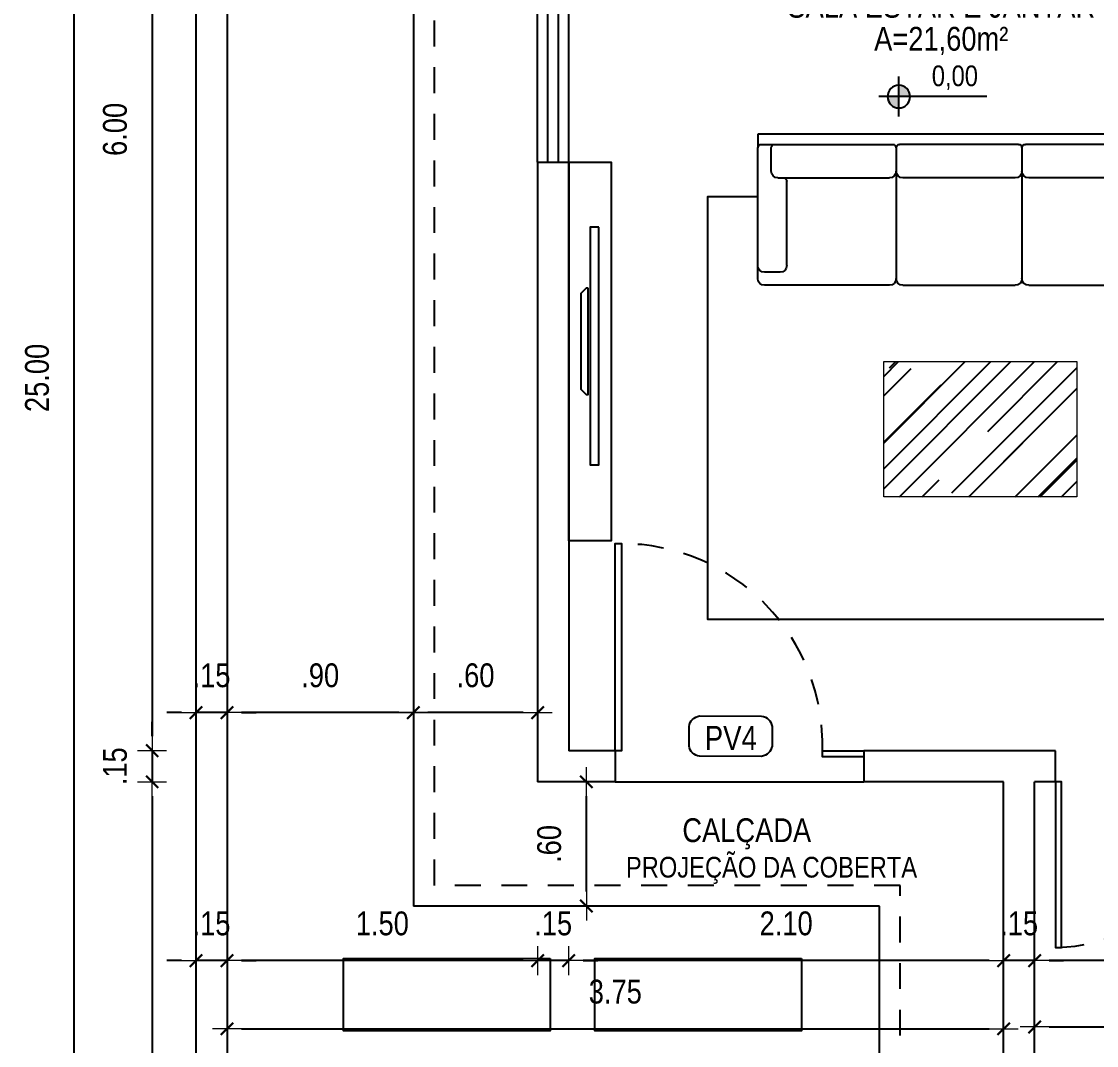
# Model space of a CAD drawing. Extents: x -415 to -176, y -135 to 749.
# Drawn here: x -397.7 to -392.51, y 729.46 to 734.41 of the extents above; entities that cross this region are included whole.
import ezdxf
from ezdxf.enums import TextEntityAlignment as Align

# ---------------------------------------------------------------- set-up
doc = ezdxf.new("R2010")
doc.units = 0
doc.header["$MEASUREMENT"] = 0
doc.header["$PDSIZE"] = -5
doc.linetypes.add('HIDDEN2', pattern=[0.1875, 0.125, -0.0625])
doc.layers.get('0').update_dxf_attribs({"linetype": 'CONTINUOUS'})
doc.layers.get('Defpoints').update_dxf_attribs({"linetype": 'CONTINUOUS'})
for name, color, linetype in [('AME_FRZ', 7, 'CONTINUOUS'), ('AR-ALV', 5, 'CONTINUOUS'), ('AR-MOB', 252, 'CONTINUOUS'), ('COTA', 7, 'CONTINUOUS'), ('COTAS', 7, 'CONTINUOUS'), ('DIVERSOS', 1, 'CONTINUOUS'), ('E-txt-g', 3, 'CONTINUOUS'), ('Layer1', 7, 'CONTINUOUS'), ('LAYER7', 4, 'CONTINUOUS'), ('TEXTO3', 4, 'CONTINUOUS')]:
    doc.layers.add(name, color=color, linetype=linetype)
for name, color, linetype, lineweight in [('E-Lay-9', 9, 'CONTINUOUS', 9), ('E-Pen-C', 4, 'CONTINUOUS', 15), ('E-Pen-G', 3, 'CONTINUOUS', 30), ('E-Txt-W', 7, 'CONTINUOUS', 20)]:
    doc.layers.add(name, color=color, linetype=linetype, lineweight=lineweight)
doc.styles.add('F2', font='swissc.ttf')
doc.styles.add('REG60', font='romans.shx', dxfattribs={"width": 0.8, "height": 0.15})
doc.styles.add('REG80', font='romans.shx', dxfattribs={"width": 0.8, "height": 0.2})
doc.dimstyles.new('DIMENSION-1', dxfattribs={"dimtxt": 0.11, "dimasz": 0.07, "dimexe": 1, "dimexo": 0, "dimgap": 0.12, "dimtad": 1, "dimzin": 7, "dimdsep": 46, "dimtxsty": 'F2', "dimblk1": 'TRACO', "dimblk2": 'TRACO', "dimsah": 1, "dimcen": 1, "dimse1": 1, "dimse2": 1, "dimclrd": 256, "dimclre": 256, "dimclrt": 6, "dimadec": 0, "dimazin": 0, "dimtfac": 1, "dimtix": 1, "dimtmove": 2, "dimatfit": 3, "dimldrblk": 'TRACO', "dimfxl": 1, "dimtolj": 1, "dimtzin": 0, "dimarcsym": 0})

# ---------------------------------------------------------------- blocks, each defined once
blk = doc.blocks.new('TRACO')
at = {"layer": 'E-Pen-C'}
for p, q in [((0, 1), (0, -1)), ((-1, 0), (1, 0))]:
    blk.add_line(p, q, dxfattribs=at)
at = {"layer": 'E-Pen-G'}
blk.add_line((-0.424, -0.424), (0.424, 0.424), dxfattribs=at)
blk = doc.blocks.new('*D322')
at = {"color": 4, "lineweight": -2}
blk.add_line((-397.0727, 736.8171), (-397.0727, 730.9571), dxfattribs=at)
at = {"layer": 'Defpoints', "color": 0, "linetype": 'Continuous'}
for p in [(-392.8112, 736.8871), (-397.0727, 730.8871), (-395.0612, 730.8871)]:
    blk.add_point(p, dxfattribs=at)
at = {"color": 4, "linetype": 'Continuous', "lineweight": -2, "xscale": 0.07, "yscale": 0.07, "zscale": 0.07}
for p, rotation in [((-397.0727, 736.8871), 90), ((-397.0727, 730.8871), 270)]:
    blk.add_blockref('TRACO', p, dxfattribs=dict(at, rotation=rotation))
at = {"color": 4, "linetype": 'Continuous', "insert": (-397.2518, 733.8871), "char_height": 0.115, "attachment_point": 5, "rotation": 90, "style": 'F2'}
blk.add_mtext('\\A1;6.00', dxfattribs=at)
blk = doc.blocks.new('*D323')
at = {"color": 4, "lineweight": -2}
for p, q in [((-397.0727, 730.9571), (-397.0727, 731.0271)), ((-397.0727, 730.8871), (-397.0727, 730.7371)), ((-397.0727, 730.6671), (-397.0727, 730.5971))]:
    blk.add_line(p, q, dxfattribs=at)
at = {"layer": 'Defpoints', "color": 0, "linetype": 'Continuous'}
for p in [(-395.0612, 730.8871), (-397.0727, 730.7371), (-395.0612, 730.7371)]:
    blk.add_point(p, dxfattribs=at)
at = {"color": 4, "linetype": 'Continuous', "lineweight": -2, "xscale": 0.07, "yscale": 0.07, "zscale": 0.07}
for p, rotation in [((-397.0727, 730.8871), 270), ((-397.0727, 730.7371), 90)]:
    blk.add_blockref('TRACO', p, dxfattribs=dict(at, rotation=rotation))
at = {"color": 4, "linetype": 'Continuous', "insert": (-397.2518, 730.8121), "char_height": 0.115, "attachment_point": 5, "rotation": 90, "style": 'F2'}
blk.add_mtext('\\A1;.15', dxfattribs=at)
blk = doc.blocks.new('*D324')
at = {"color": 4, "lineweight": -2}
blk.add_line((-397.0727, 730.6671), (-397.0727, 720.4071), dxfattribs=at)
at = {"layer": 'Defpoints', "color": 0, "linetype": 'Continuous'}
for p in [(-395.0612, 730.7371), (-397.0727, 720.3371), (-396.7112, 720.3371)]:
    blk.add_point(p, dxfattribs=at)
at = {"color": 4, "linetype": 'Continuous', "lineweight": -2, "xscale": 0.07, "yscale": 0.07, "zscale": 0.07}
for p, rotation in [((-397.0727, 730.7371), 90), ((-397.0727, 720.3371), 270)]:
    blk.add_blockref('TRACO', p, dxfattribs=dict(at, rotation=rotation))
at = {"color": 4, "linetype": 'Continuous', "insert": (-397.2518, 725.5371), "char_height": 0.115, "attachment_point": 5, "rotation": 90, "style": 'F2'}
blk.add_mtext('\\A1;10.40', dxfattribs=at)
blk = doc.blocks.new('TXT-AMB75')
at = {"layer": 'E-txt-g', "style": 'REG80', "width": 0.8, "flags": 8}
blk.add_attdef('TXT', text='', height=0.2, dxfattribs=at).set_placement((0.0055, 0.2964), align=Align.CENTER)
at = {"layer": 'E-Txt-W', "style": 'REG60', "width": 0.8, "flags": 8}
blk.add_attdef('TXT', text='', height=0.15, dxfattribs=at).set_placement((0.0055, 0.0271), align=Align.CENTER)
blk = doc.blocks.new('NIVEL')
at = {"layer": 'DIVERSOS'}
h = blk.add_hatch(color=7, dxfattribs=at)
h.paths.add_polyline_path([(0, 0.137, 0.414214), (-0.137, 0), (0, 0)])
h.paths.add_polyline_path([(0, 0), (0, -0.137, 0.414214), (0.137, 0)])
at = {"layer": 'DIVERSOS', "color": 7}
for p, q in [((0, 0.242), (0, -0.242)), ((1.067, 0), (-0.242, 0))]:
    blk.add_line(p, q, dxfattribs=at)
blk.add_circle((0, 0), 0.137, dxfattribs=at)
blk = doc.blocks.new('A$C7AFB675E')
at = {"color": 8}
for p, q in [((3.5035, 3.7432), (3.5035, 3.6832)), ((3.5035, 3.7432), (5.1585, 3.7432)), ((5.1585, 3.7432), (5.1585, 3.6632)), ((3.5035, 3.6832), (3.5635, 3.6832)), ((3.5035, 2.9606), (3.5035, 3.6632)), ((3.5235, 3.6832), (3.6035, 3.6832)), ((3.5835, 3.5232), (3.5835, 3.6632)), ((3.5835, 3.6632), (3.5835, 3.5232)), ((3.6035, 3.6832), (4.3135, 3.6832)), ((4.3335, 3.6632), (4.3335, 3.5232)), ((4.3335, 3.6632), (4.3335, 3.5232)), ((5.0585, 3.6832), (4.3535, 3.6832)), ((5.1385, 3.6832), (5.0585, 3.6832)), ((5.0785, 3.5232), (5.0785, 3.6632)), ((5.1585, 2.8832), (5.1585, 3.6632)), ((3.6235, 3.4832), (4.2935, 3.4832)), ((3.6765, 2.9606), (3.6765, 3.4632)), ((4.3335, 3.5232), (4.3335, 2.8832)), ((4.3335, 3.5232), (4.3335, 2.8832)), ((5.0385, 3.4832), (4.3735, 3.4832)), ((4.9855, 2.9606), (4.9855, 3.4632)), ((3.6365, 2.9206), (3.5435, 2.9206)), ((3.5835, 2.9206), (3.5835, 2.8832)), ((3.5835, 2.9206), (3.5835, 2.8832)), ((5.0255, 2.9206), (5.1185, 2.9206)), ((4.2935, 2.8432), (3.6235, 2.8432)), ((4.3735, 2.8432), (4.9185, 2.8432)), ((4.9185, 2.8432), (5.1185, 2.8432)), ((5.2102, 2.8261), (5.9902, 2.8261)), ((6.0702, 2.8261), (5.9902, 2.8261)), ((6.0702, 2.8261), (6.0702, 0.4261)), ((5.1702, 2.0411), (5.1702, 2.7861)), ((5.2477, 2.6931), (5.2477, 2.7861)), ((6.0102, 2.8061), (6.0102, 2.7261)), ((5.8102, 2.7061), (5.8102, 2.0411)), ((5.8502, 2.7461), (5.9902, 2.7461)), ((6.0102, 2.7261), (6.0102, 2.0211)), ((5.2877, 2.6531), (5.7902, 2.6531)), ((5.8502, 2.0011), (5.2102, 2.0011)), ((5.8502, 2.0011), (5.2102, 2.0011)), ((5.9902, 2.0011), (5.8502, 2.0011)), ((5.1702, 1.2911), (5.1702, 1.9611)), ((5.8102, 1.9611), (5.8102, 1.2911)), ((6.0102, 1.9811), (6.0102, 1.2711)), ((5.8502, 1.2511), (5.2102, 1.2511)), ((5.8502, 1.2511), (5.2102, 1.2511)), ((5.9902, 1.2511), (5.8502, 1.2511)), ((5.9902, 1.2511), (5.8502, 1.2511)), ((6.0102, 0.5261), (6.0102, 1.2311)), ((5.1702, 1.2111), (5.1702, 0.6661)), ((5.8102, 0.5461), (5.8102, 1.2111)), ((5.1702, 0.6661), (5.1702, 0.4661)), ((5.2877, 0.5991), (5.7902, 0.5991)), ((5.2477, 0.5591), (5.2477, 0.4661)), ((6.0102, 0.4461), (6.0102, 0.5261)), ((5.8502, 0.5061), (5.9902, 0.5061)), ((5.2102, 0.4261), (5.9902, 0.4261)), ((6.0702, 0.4261), (5.9902, 0.4261))]:
    blk.add_line(p, q, dxfattribs=at)
at = {"color": 8, "linetype": 'Continuous'}
for points in [[(5.6966, 0.4261), (5.6966, 0.1264), (3.1799, 0.1264), (3.1799, 3.3493), (3.5035, 3.3493)], [(5.1585, 3.3493), (5.6966, 3.3493), (5.6966, 2.8261)]]:
    blk.add_lwpolyline(points, dxfattribs=at)
at = {"color": 8}
for centre, radius, start, end in [((3.5235, 3.6632), 0.02, 90, 180), ((3.6035, 3.6632), 0.02, 90, 180), ((3.6035, 3.6632), 0.02, 90, 180), ((4.3135, 3.6632), 0.02, 0, 90), ((4.3535, 3.6632), 0.02, 90, 180), ((5.0585, 3.6632), 0.02, 0, 90), ((5.1385, 3.6632), 0.02, 0, 90), ((3.6235, 3.5232), 0.04, 180, 270), ((3.6235, 3.5232), 0.04, 180, 270), ((3.6565, 3.4632), 0.02, 0, 90), ((4.2935, 3.5232), 0.04, 270, 0), ((4.3735, 3.5232), 0.04, 180, 270), ((5.0055, 3.4632), 0.02, 90, 180), ((5.0385, 3.5232), 0.04, 270, 0), ((3.5435, 2.9606), 0.04, 180, 270), ((3.6365, 2.9606), 0.04, 270, 0), ((5.0255, 2.9606), 0.04, 180, 270), ((5.1185, 2.9606), 0.04, 270, 0), ((3.6235, 2.8832), 0.04, 180, 270), ((4.2935, 2.8832), 0.04, 270, 0), ((4.3735, 2.8832), 0.04, 180, 270), ((5.1185, 2.8832), 0.04, 270, 0), ((5.2102, 2.7861), 0.04, 90, 180), ((5.2877, 2.7861), 0.04, 90, 180), ((5.9902, 2.8061), 0.02, 0, 90), ((5.2877, 2.6931), 0.04, 180, 270), ((5.8502, 2.7061), 0.04, 90, 180), ((5.9902, 2.7261), 0.02, 0, 90), ((5.7902, 2.6731), 0.02, 270, 0), ((5.2102, 2.0411), 0.04, 180, 270), ((5.2102, 1.9611), 0.04, 90, 180), ((5.8502, 2.0411), 0.04, 180, 270), ((5.8502, 1.9611), 0.04, 90, 180), ((5.9902, 2.0211), 0.02, 270, 0), ((5.9902, 1.9811), 0.02, 0, 90), ((5.2102, 1.2911), 0.04, 180, 270), ((5.8502, 1.2911), 0.04, 180, 270), ((5.2102, 1.2111), 0.04, 90, 180), ((5.8502, 1.2111), 0.04, 90, 180), ((5.9902, 1.2711), 0.02, 270, 0), ((5.9902, 1.2311), 0.02, 0, 90), ((5.2877, 0.5591), 0.04, 90, 180), ((5.7902, 0.5791), 0.02, 0, 90), ((5.8502, 0.5461), 0.04, 180, 270), ((5.9902, 0.5261), 0.02, 270, 0), ((5.2102, 0.4661), 0.04, 180, 270), ((5.2877, 0.4661), 0.04, 180, 270), ((5.9902, 0.4461), 0.02, 270, 0)]:
    blk.add_arc(centre, radius, start, end, dxfattribs=at)
at = {"layer": 'COTA', "color": 8, "linetype": 'Continuous'}
for p, q in [((3.9095, 2.0967), (4.1409, 2.328)), ((3.9095, 1.6833), (4.5543, 2.328)), ((3.9095, 2.1091), (4.1285, 2.328)), ((3.9095, 2.2372), (4.0004, 2.328)), ((3.9095, 1.9603), (4.2773, 2.328)), ((3.9339, 1.5836), (4.6783, 2.328)), ((4.1199, 1.8936), (4.5543, 2.328)), ((4.2997, 1.7965), (4.7151, 2.2119)), ((3.9095, 1.27), (4.7151, 2.0755)), ((3.9574, 1.1773), (4.7151, 1.9349)), ((4.0773, 1.1773), (4.7151, 1.8151)), ((3.9095, 1.6833), (3.9132, 1.687)), ((4.2303, 1.1773), (4.7151, 1.6621)), ((3.9095, 1.4064), (4.0103, 1.5071)), ((4.2344, 1.1773), (4.5766, 1.5195)), ((4.5113, 1.1773), (4.6738, 1.3397)), ((4.6271, 1.1773), (4.7151, 1.2653)), ((4.6779, 1.2116), (4.7151, 1.2488))]:
    blk.add_line(p, q, dxfattribs=at)
at = {"layer": 'E-Lay-9', "color": 8}
for p, q in [((4.7151, 2.328), (3.9095, 2.328)), ((3.9095, 2.328), (3.9095, 1.1773)), ((4.7151, 1.1773), (4.7151, 2.328)), ((3.9095, 1.1773), (4.7151, 1.1773))]:
    blk.add_line(p, q, dxfattribs=at)
blk = doc.blocks.new('*D343')
at = {"color": 4, "lineweight": -2}
blk.add_line((-391.5312, 729.8738), (-392.7412, 729.8738), dxfattribs=at)
at = {"layer": 'Defpoints', "color": 0, "linetype": 'Continuous'}
for p in [(-391.4612, 730.5775), (-392.8112, 730.4275), (-392.8112, 729.8738)]:
    blk.add_point(p, dxfattribs=at)
at = {"color": 4, "linetype": 'Continuous', "lineweight": -2, "xscale": 0.07, "yscale": 0.07, "zscale": 0.07, "rotation": 180}
blk.add_blockref('TRACO', (-392.8112, 729.8738), dxfattribs=at)
at = {"color": 4, "linetype": 'Continuous', "lineweight": -2, "xscale": 0.07, "yscale": 0.07, "zscale": 0.07}
blk.add_blockref('TRACO', (-391.4612, 729.8738), dxfattribs=at)
at = {"color": 4, "linetype": 'Continuous', "insert": (-392.1362, 730.0528), "char_height": 0.115, "attachment_point": 5, "style": 'F2'}
blk.add_mtext('\\A1;1.35', dxfattribs=at)
blk = doc.blocks.new('*D344')
at = {"color": 4, "lineweight": -2}
for p, q in [((-393.0312, 729.8738), (-393.1012, 729.8738)), ((-392.8112, 729.8738), (-392.9612, 729.8738)), ((-392.7412, 729.8738), (-392.6712, 729.8738))]:
    blk.add_line(p, q, dxfattribs=at)
at = {"layer": 'Defpoints', "color": 0, "linetype": 'Continuous'}
for p in [(-392.9612, 730.4275), (-392.8112, 730.4275), (-392.9612, 729.8738)]:
    blk.add_point(p, dxfattribs=at)
at = {"color": 4, "linetype": 'Continuous', "lineweight": -2, "xscale": 0.07, "yscale": 0.07, "zscale": 0.07}
blk.add_blockref('TRACO', (-392.9612, 729.8738), dxfattribs=at)
at = {"color": 4, "linetype": 'Continuous', "lineweight": -2, "xscale": 0.07, "yscale": 0.07, "zscale": 0.07, "rotation": 180}
blk.add_blockref('TRACO', (-392.8112, 729.8738), dxfattribs=at)
at = {"color": 4, "linetype": 'Continuous', "insert": (-392.8862, 730.0528), "char_height": 0.115, "attachment_point": 5, "style": 'F2'}
blk.add_mtext('\\A1;.15', dxfattribs=at)
blk = doc.blocks.new('*D345')
at = {"color": 4, "lineweight": -2}
blk.add_line((-393.0312, 729.8738), (-394.9912, 729.8738), dxfattribs=at)
at = {"layer": 'Defpoints', "color": 0, "linetype": 'Continuous'}
for p in [(-395.0612, 730.4275), (-392.9612, 730.4275), (-395.0612, 729.8738)]:
    blk.add_point(p, dxfattribs=at)
at = {"color": 4, "linetype": 'Continuous', "lineweight": -2, "xscale": 0.07, "yscale": 0.07, "zscale": 0.07, "rotation": 180}
blk.add_blockref('TRACO', (-395.0612, 729.8738), dxfattribs=at)
at = {"color": 4, "linetype": 'Continuous', "lineweight": -2, "xscale": 0.07, "yscale": 0.07, "zscale": 0.07}
blk.add_blockref('TRACO', (-392.9612, 729.8738), dxfattribs=at)
at = {"color": 4, "linetype": 'Continuous', "insert": (-394.0112, 730.0529), "char_height": 0.115, "attachment_point": 5, "style": 'F2'}
blk.add_mtext('\\A1;2.10', dxfattribs=at)
blk = doc.blocks.new('*D346')
at = {"color": 4, "lineweight": -2}
for p, q in [((-395.2812, 729.8738), (-395.3512, 729.8738)), ((-395.0612, 729.8738), (-395.2112, 729.8738)), ((-394.9912, 729.8738), (-394.9212, 729.8738))]:
    blk.add_line(p, q, dxfattribs=at)
at = {"layer": 'Defpoints', "color": 0, "linetype": 'Continuous'}
for p in [(-395.2112, 730.4275), (-395.0612, 730.4275), (-395.2112, 729.8738)]:
    blk.add_point(p, dxfattribs=at)
at = {"color": 4, "linetype": 'Continuous', "lineweight": -2, "xscale": 0.07, "yscale": 0.07, "zscale": 0.07}
blk.add_blockref('TRACO', (-395.2112, 729.8738), dxfattribs=at)
at = {"color": 4, "linetype": 'Continuous', "lineweight": -2, "xscale": 0.07, "yscale": 0.07, "zscale": 0.07, "rotation": 180}
blk.add_blockref('TRACO', (-395.0612, 729.8738), dxfattribs=at)
at = {"color": 4, "linetype": 'Continuous', "insert": (-395.1362, 730.0528), "char_height": 0.115, "attachment_point": 5, "style": 'F2'}
blk.add_mtext('\\A1;.15', dxfattribs=at)
blk = doc.blocks.new('*D347')
at = {"color": 4, "lineweight": -2}
blk.add_line((-395.2812, 729.8738), (-396.6412, 729.8738), dxfattribs=at)
at = {"layer": 'Defpoints', "color": 0, "linetype": 'Continuous'}
for p in [(-396.7112, 730.4275), (-395.2112, 730.4275), (-396.7112, 729.8738)]:
    blk.add_point(p, dxfattribs=at)
at = {"color": 4, "linetype": 'Continuous', "lineweight": -2, "xscale": 0.07, "yscale": 0.07, "zscale": 0.07, "rotation": 180}
blk.add_blockref('TRACO', (-396.7112, 729.8738), dxfattribs=at)
at = {"color": 4, "linetype": 'Continuous', "lineweight": -2, "xscale": 0.07, "yscale": 0.07, "zscale": 0.07}
blk.add_blockref('TRACO', (-395.2112, 729.8738), dxfattribs=at)
at = {"color": 4, "linetype": 'Continuous', "insert": (-395.9612, 730.0528), "char_height": 0.115, "attachment_point": 5, "style": 'F2'}
blk.add_mtext('\\A1;1.50', dxfattribs=at)
blk = doc.blocks.new('*D348')
at = {"color": 4, "lineweight": -2}
for p, q in [((-396.9312, 729.8738), (-397.0012, 729.8738)), ((-396.7112, 729.8738), (-396.8612, 729.8738)), ((-396.6412, 729.8738), (-396.5712, 729.8738))]:
    blk.add_line(p, q, dxfattribs=at)
at = {"layer": 'Defpoints', "color": 0, "linetype": 'Continuous'}
for p in [(-396.8612, 730.4275), (-396.7112, 730.4275), (-396.8612, 729.8738)]:
    blk.add_point(p, dxfattribs=at)
at = {"color": 4, "linetype": 'Continuous', "lineweight": -2, "xscale": 0.07, "yscale": 0.07, "zscale": 0.07}
blk.add_blockref('TRACO', (-396.8612, 729.8738), dxfattribs=at)
at = {"color": 4, "linetype": 'Continuous', "lineweight": -2, "xscale": 0.07, "yscale": 0.07, "zscale": 0.07, "rotation": 180}
blk.add_blockref('TRACO', (-396.7112, 729.8738), dxfattribs=at)
at = {"color": 4, "linetype": 'Continuous', "insert": (-396.7862, 730.0528), "char_height": 0.115, "attachment_point": 5, "style": 'F2'}
blk.add_mtext('\\A1;.15', dxfattribs=at)
blk = doc.blocks.new('*D349')
at = {"color": 4, "lineweight": -2}
blk.add_line((-392.7412, 729.5536), (-390.0812, 729.5536), dxfattribs=at)
at = {"layer": 'Defpoints', "color": 0, "linetype": 'Continuous'}
for p in [(-392.8112, 730.7371), (-390.0112, 730.7371), (-390.0112, 729.5536)]:
    blk.add_point(p, dxfattribs=at)
at = {"color": 4, "linetype": 'Continuous', "lineweight": -2, "xscale": 0.07, "yscale": 0.07, "zscale": 0.07, "rotation": 180}
blk.add_blockref('TRACO', (-392.8112, 729.5536), dxfattribs=at)
at = {"color": 4, "linetype": 'Continuous', "lineweight": -2, "xscale": 0.07, "yscale": 0.07, "zscale": 0.07}
blk.add_blockref('TRACO', (-390.0112, 729.5536), dxfattribs=at)
at = {"color": 4, "linetype": 'Continuous', "insert": (-391.4112, 729.7327), "char_height": 0.115, "attachment_point": 5, "style": 'F2'}
blk.add_mtext('\\A1;2.80', dxfattribs=at)
blk = doc.blocks.new('*D350')
at = {"color": 4, "lineweight": -2}
blk.add_line((-396.6412, 729.5445), (-393.0312, 729.5445), dxfattribs=at)
at = {"layer": 'Defpoints', "color": 0, "linetype": 'Continuous'}
for p in [(-396.7112, 729.6703), (-392.9612, 729.6703), (-392.9612, 729.5445)]:
    blk.add_point(p, dxfattribs=at)
at = {"color": 4, "linetype": 'Continuous', "lineweight": -2, "xscale": 0.07, "yscale": 0.07, "zscale": 0.07, "rotation": 180}
blk.add_blockref('TRACO', (-396.7112, 729.5445), dxfattribs=at)
at = {"color": 4, "linetype": 'Continuous', "lineweight": -2, "xscale": 0.07, "yscale": 0.07, "zscale": 0.07}
blk.add_blockref('TRACO', (-392.9612, 729.5445), dxfattribs=at)
at = {"color": 4, "linetype": 'Continuous', "insert": (-394.8362, 729.7235), "char_height": 0.115, "attachment_point": 5, "style": 'F2'}
blk.add_mtext('\\A1;3.75', dxfattribs=at)
blk = doc.blocks.new('*D351')
at = {"color": 4, "lineweight": -2}
blk.add_line((-395.2812, 731.0716), (-395.7412, 731.0716), dxfattribs=at)
at = {"layer": 'Defpoints', "color": 0, "linetype": 'Continuous'}
for p in [(-395.8112, 731.0716), (-395.8112, 730.7371), (-395.2112, 730.7371)]:
    blk.add_point(p, dxfattribs=at)
at = {"color": 4, "linetype": 'Continuous', "lineweight": -2, "xscale": 0.07, "yscale": 0.07, "zscale": 0.07, "rotation": 180}
blk.add_blockref('TRACO', (-395.8112, 731.0716), dxfattribs=at)
at = {"color": 4, "linetype": 'Continuous', "lineweight": -2, "xscale": 0.07, "yscale": 0.07, "zscale": 0.07}
blk.add_blockref('TRACO', (-395.2112, 731.0716), dxfattribs=at)
at = {"color": 4, "linetype": 'Continuous', "insert": (-395.5112, 731.2507), "char_height": 0.115, "attachment_point": 5, "style": 'F2'}
blk.add_mtext('\\A1;.60', dxfattribs=at)
blk = doc.blocks.new('*D352')
at = {"color": 4, "lineweight": -2}
blk.add_line((-395.8812, 731.0716), (-396.6412, 731.0716), dxfattribs=at)
at = {"layer": 'Defpoints', "color": 0, "linetype": 'Continuous'}
for p in [(-396.7112, 731.0716), (-396.7112, 731.0716), (-395.8112, 730.7371)]:
    blk.add_point(p, dxfattribs=at)
at = {"color": 4, "linetype": 'Continuous', "lineweight": -2, "xscale": 0.07, "yscale": 0.07, "zscale": 0.07, "rotation": 180}
blk.add_blockref('TRACO', (-396.7112, 731.0716), dxfattribs=at)
at = {"color": 4, "linetype": 'Continuous', "lineweight": -2, "xscale": 0.07, "yscale": 0.07, "zscale": 0.07}
blk.add_blockref('TRACO', (-395.8112, 731.0716), dxfattribs=at)
at = {"color": 4, "linetype": 'Continuous', "insert": (-396.2612, 731.2507), "char_height": 0.115, "attachment_point": 5, "style": 'F2'}
blk.add_mtext('\\A1;.90', dxfattribs=at)
blk = doc.blocks.new('*D353')
at = {"color": 4, "lineweight": -2}
for p, q in [((-396.9312, 731.0716), (-397.0012, 731.0716)), ((-396.7112, 731.0716), (-396.8612, 731.0716)), ((-396.6412, 731.0716), (-396.5712, 731.0716))]:
    blk.add_line(p, q, dxfattribs=at)
at = {"layer": 'Defpoints', "color": 0, "linetype": 'Continuous'}
for p in [(-396.8612, 731.0716), (-396.8612, 731.0716), (-396.7112, 731.0716)]:
    blk.add_point(p, dxfattribs=at)
at = {"color": 4, "linetype": 'Continuous', "lineweight": -2, "xscale": 0.07, "yscale": 0.07, "zscale": 0.07}
blk.add_blockref('TRACO', (-396.8612, 731.0716), dxfattribs=at)
at = {"color": 4, "linetype": 'Continuous', "lineweight": -2, "xscale": 0.07, "yscale": 0.07, "zscale": 0.07, "rotation": 180}
blk.add_blockref('TRACO', (-396.7112, 731.0716), dxfattribs=at)
at = {"color": 4, "linetype": 'Continuous', "insert": (-396.7862, 731.2507), "char_height": 0.115, "attachment_point": 5, "style": 'F2'}
blk.add_mtext('\\A1;.15', dxfattribs=at)
blk = doc.blocks.new('*D354')
at = {"color": 4, "lineweight": -2}
blk.add_line((-393.4912, 729.0766), (-393.0312, 729.0766), dxfattribs=at)
at = {"layer": 'Defpoints', "color": 0, "linetype": 'Continuous'}
for p in [(-393.5612, 729.5445), (-392.9612, 729.4745), (-392.9612, 729.0766)]:
    blk.add_point(p, dxfattribs=at)
at = {"color": 4, "linetype": 'Continuous', "lineweight": -2, "xscale": 0.07, "yscale": 0.07, "zscale": 0.07, "rotation": 180}
blk.add_blockref('TRACO', (-393.5612, 729.0766), dxfattribs=at)
at = {"color": 4, "linetype": 'Continuous', "lineweight": -2, "xscale": 0.07, "yscale": 0.07, "zscale": 0.07}
blk.add_blockref('TRACO', (-392.9612, 729.0766), dxfattribs=at)
at = {"color": 4, "linetype": 'Continuous', "insert": (-393.2612, 729.2556), "char_height": 0.115, "attachment_point": 5, "style": 'F2'}
blk.add_mtext('\\A1;.60', dxfattribs=at)
blk = doc.blocks.new('*D355')
at = {"color": 4, "lineweight": -2}
blk.add_line((-394.976, 730.2071), (-394.976, 730.6671), dxfattribs=at)
at = {"layer": 'Defpoints', "color": 0, "linetype": 'Continuous'}
for p in [(-394.976, 730.7371), (-393.5612, 730.7371), (-393.5612, 730.1371)]:
    blk.add_point(p, dxfattribs=at)
at = {"color": 4, "linetype": 'Continuous', "lineweight": -2, "xscale": 0.07, "yscale": 0.07, "zscale": 0.07}
for p, rotation in [((-394.976, 730.7371), 90), ((-394.976, 730.1371), 270)]:
    blk.add_blockref('TRACO', p, dxfattribs=dict(at, rotation=rotation))
at = {"color": 4, "linetype": 'Continuous', "insert": (-395.1551, 730.4371), "char_height": 0.115, "attachment_point": 5, "rotation": 90, "style": 'F2'}
blk.add_mtext('\\A1;.60', dxfattribs=at)
blk = doc.blocks.new('*D443')
at = {"color": 4, "lineweight": -2}
blk.add_line((-397.4491, 720.2571), (-397.4491, 745.1171), dxfattribs=at)
at = {"layer": 'Defpoints', "color": 0, "linetype": 'Continuous'}
for p in [(-397.4491, 745.1871), (-396.8612, 745.1871), (-396.8612, 720.1871)]:
    blk.add_point(p, dxfattribs=at)
at = {"color": 4, "linetype": 'Continuous', "lineweight": -2, "xscale": 0.07, "yscale": 0.07, "zscale": 0.07}
for p, rotation in [((-397.4491, 745.1871), 90), ((-397.4491, 720.1871), 270)]:
    blk.add_blockref('TRACO', p, dxfattribs=dict(at, rotation=rotation))
at = {"color": 4, "linetype": 'Continuous', "insert": (-397.6282, 732.6871), "char_height": 0.115, "attachment_point": 5, "rotation": 90, "style": 'F2'}
blk.add_mtext('\\A1;25.00', dxfattribs=at)

msp = doc.modelspace()

# ---------------------------------------------------------------- linework, layer by layer
at = {"color": 8}
msp.add_lwpolyline([(-395.0612, 731.9008), (-395.0612, 733.7292), (-394.8561, 733.7292), (-394.8561, 731.9008)], close=True, dxfattribs=at)
at = {"layer": 'AME_FRZ', "color": 7, "linetype": 'Continuous'}
msp.add_lwpolyline([(-392.7112, 730.7371), (-392.7112, 729.9378), (-392.6812, 729.9378), (-392.6812, 730.7371)], close=True, dxfattribs=at)
at = {"layer": 'AR-ALV', "color": 8, "linetype": 'Continuous'}
for points in [[(-395.1504, 729.8838), (-395.1504, 729.5354), (-396.1494, 729.5354), (-396.1494, 729.8838)], [(-393.9366, 729.8838), (-393.9366, 729.5354), (-394.9356, 729.5354), (-394.9356, 729.8838)]]:
    msp.add_lwpolyline(points, close=True, dxfattribs=at)
at = {"layer": 'AR-MOB'}
for points in [[(-394.9155, 733.415), (-394.9583, 733.415), (-394.9583, 732.2671), (-394.9155, 732.2671)], [(-394.968, 733.1201), (-394.9766, 733.1201), (-395.0022, 733.0945), (-395.0022, 732.6328), (-394.9766, 732.6071), (-394.968, 732.6071)]]:
    msp.add_lwpolyline(points, close=True, dxfattribs=at)
at = {"layer": 'COTA', "color": 4, "linetype": 'Continuous'}
msp.add_lwpolyline([(-394.0795, 730.91, -0.331371), (-394.1295, 730.86), (-394.4297, 730.8603, -0.332506), (-394.4798, 730.91), (-394.4798, 731.0047, -0.330378), (-394.4298, 731.055), (-394.1295, 731.0547, -0.331371), (-394.0795, 731.0047)], format="xyb", close=True, dxfattribs=at)
at = {"layer": 'COTA', "color": 8, "linetype": 'HIDDEN2'}
for centre, radius, start, end in [((-394.8062, 730.9167), 0.9704, 358.2551, 90), ((-392.7236, 730.7492), 0.8125, 271.933, 359.1514)]:
    msp.add_arc(centre, radius, start, end, dxfattribs=at)
at = {"layer": 'TEXTO3', "color": 5}
for p, q in [((-396.8612, 745.1871), (-396.8612, 720.1871)), ((-396.7112, 745.0371), (-396.7112, 720.6371)), ((-395.2112, 733.7292), (-395.2112, 730.7371)), ((-395.2112, 733.7292), (-395.0612, 733.7292)), ((-395.0612, 733.7292), (-395.0612, 730.8871)), ((-394.8362, 730.8871), (-395.0612, 730.8871)), ((-394.8362, 730.8871), (-394.8362, 730.7371)), ((-392.7112, 730.8871), (-393.6362, 730.8871)), ((-393.6362, 730.8871), (-393.6362, 730.7371)), ((-392.7112, 730.7371), (-392.7112, 730.8871)), ((-394.8362, 730.7371), (-395.2112, 730.7371)), ((-392.9612, 730.7371), (-393.6362, 730.7371)), ((-392.9612, 727.0871), (-392.9612, 730.7371)), ((-392.7112, 730.7371), (-392.8112, 730.7371)), ((-392.8112, 727.2371), (-392.8112, 730.7371))]:
    msp.add_line(p, q, dxfattribs=at)
at = {"layer": 'TEXTO3', "color": 8}
for p, q in [((-395.8112, 742.3871), (-395.8112, 730.1371)), ((-395.2112, 733.7292), (-395.2112, 735.5292)), ((-395.0612, 733.7292), (-395.0612, 735.5292)), ((-394.8362, 730.7371), (-393.6362, 730.7371)), ((-393.5612, 730.1371), (-395.8112, 730.1371)), ((-393.5612, 726.4871), (-393.5612, 730.1371))]:
    msp.add_line(p, q, dxfattribs=at)
at = {"layer": 'TEXTO3', "color": 8, "linetype": 'HIDDEN2'}
for p, q in [((-395.7112, 742.2871), (-395.7112, 730.2371)), ((-393.4612, 730.2371), (-395.7112, 730.2371)), ((-393.4612, 726.5871), (-393.4612, 730.2371))]:
    msp.add_line(p, q, dxfattribs=at)
at = {"layer": 'TEXTO3', "color": 7}
for p, q in [((-395.1612, 733.7292), (-395.1612, 735.5292)), ((-395.1112, 733.7292), (-395.1112, 735.5292))]:
    msp.add_line(p, q, dxfattribs=at)
for points in [[(-394.8362, 730.8871), (-394.8362, 731.8871), (-394.8062, 731.8871), (-394.8062, 730.8871)], [(-393.6362, 730.8871), (-393.6362, 730.8571), (-393.8362, 730.8571), (-393.8362, 730.8871)]]:
    msp.add_lwpolyline(points, close=True, dxfattribs=at)

# ---------------------------------------------------------------- block references
ref = msp.add_blockref('TXT-AMB75', (-393.2661, 734.2104), dxfattribs=dict(xscale=0.7290000000000001, yscale=0.7290000000000001, zscale=0.7290000000000001))
ref.add_attrib('TXT', 'SALA ESTAR E JANTAR', dxfattribs={"layer": 'E-txt-g', "color": 2, "height": 0.115, "style": 'F2'}).set_placement((-393.2622, 734.4265), align=Align.CENTER)
ref.add_attrib('TXT', 'A=21,60m²', dxfattribs={"layer": 'E-Txt-W', "height": 0.115, "style": 'F2'}).set_placement((-393.2622, 734.2671), align=Align.CENTER)
ref = msp.add_blockref('TXT-AMB75', (-394.2054, 730.2299), dxfattribs=dict(xscale=0.7290000000000001, yscale=0.7290000000000001, zscale=0.7290000000000001))
ref.add_attrib('TXT', 'CALÇADA', dxfattribs={"layer": 'E-txt-g', "color": 2, "height": 0.115, "style": 'F2'}).set_placement((-394.2014, 730.446), align=Align.CENTER)
at = {"layer": 'COTAS', "ltscale": 0.35, "xscale": -0.81, "yscale": 0.81, "zscale": 0.81, "rotation": 270}
msp.add_blockref('A$C7AFB675E', (-394.4932, 728.9464), dxfattribs=at)
at = {"layer": 'LAYER7', "color": 7, "linetype": 'Continuous', "xscale": -0.3985866620477118, "yscale": 0.3985866620477118, "zscale": 0.3985866620477118, "rotation": 180}
msp.add_blockref('NIVEL', (-393.4674, 734.0452), dxfattribs=at)

# ---------------------------------------------------------------- texts
at = {"color": 7, "linetype": 'Continuous', "style": 'F2'}
for s, p in [('0,00', (-393.3079, 734.1956)), ('PROJEÇÃO DA COBERTA', (-394.785, 730.3749))]:
    msp.add_text(s, height=0.1, dxfattribs=at).set_placement(p, align=Align.TOP_LEFT)
at = {"layer": 'Layer1', "color": 4, "linetype": 'Continuous', "style": 'F2'}
msp.add_text('PV4', height=0.11659, dxfattribs=at).set_placement((-394.4046, 731.007, 1.712), align=Align.TOP_LEFT)

# ---------------------------------------------------------------- dimensions: what is measured, and where the dimension line sits
at = {"color": 8, "linetype": 'Continuous'}
for base, p1, p2, picture, middle in [((-397.4491, 745.1871), (-396.8612, 720.1871), (-396.8612, 745.1871), '*D443', (-397.6282, 732.6871)), ((-397.0727, 730.8871), (-392.8112, 736.8871), (-395.0612, 730.8871), '*D322', (-397.2518, 733.8871)), ((-397.0727, 730.7371), (-395.0612, 730.8871), (-395.0612, 730.7371), '*D323', (-397.2518, 730.8121)), ((-397.0727, 720.3371), (-395.0612, 730.7371), (-396.7112, 720.3371), '*D324', (-397.2518, 725.5371)), ((-394.976, 730.7371), (-393.5612, 730.1371), (-393.5612, 730.7371), '*D355', (-395.1551, 730.4371))]:
    dim = msp.add_linear_dim(base=base, p1=p1, p2=p2, angle=90, dimstyle='DIMENSION-1', override={"dimtxt": 0.115, "dimclrd": 4, "dimclrt": 4, "dimadec": 8, "dimfxl": 0.04, "dimfxlon": 1}, dxfattribs=at)
    dim.commit()
    dim.dimension.update_dxf_attribs({"geometry": picture, "text_midpoint": middle})
for base, p1, p2, picture, middle in [((-396.8612, 731.0716), (-396.7112, 731.0716), (-396.8612, 731.0716), '*D353', (-396.7862, 731.2507)), ((-396.7112, 731.0716), (-395.8112, 730.7371), (-396.7112, 731.0716), '*D352', (-396.2612, 731.2507)), ((-395.8112, 731.0716), (-395.2112, 730.7371), (-395.8112, 730.7371), '*D351', (-395.5112, 731.2507)), ((-390.0112, 729.5536), (-392.8112, 730.7371), (-390.0112, 730.7371), '*D349', (-391.4112, 729.7327)), ((-392.8112, 729.8738), (-391.4612, 730.5775), (-392.8112, 730.4275), '*D343', (-392.1362, 730.0528)), ((-396.8612, 729.8738), (-396.7112, 730.4275), (-396.8612, 730.4275), '*D348', (-396.7862, 730.0528)), ((-396.7112, 729.8738), (-395.2112, 730.4275), (-396.7112, 730.4275), '*D347', (-395.9612, 730.0528)), ((-395.2112, 729.8738), (-395.0612, 730.4275), (-395.2112, 730.4275), '*D346', (-395.1362, 730.0528)), ((-395.0612, 729.8738), (-392.9612, 730.4275), (-395.0612, 730.4275), '*D345', (-394.0112, 730.0529)), ((-392.9612, 729.8738), (-392.8112, 730.4275), (-392.9612, 730.4275), '*D344', (-392.8862, 730.0528)), ((-392.9612, 729.5445), (-396.7112, 729.6703), (-392.9612, 729.6703), '*D350', (-394.8362, 729.7235)), ((-392.9612, 729.0766), (-393.5612, 729.5445), (-392.9612, 729.4745), '*D354', (-393.2612, 729.2556))]:
    dim = msp.add_linear_dim(base=base, p1=p1, p2=p2, dimstyle='DIMENSION-1', override={"dimtxt": 0.115, "dimclrd": 4, "dimclrt": 4, "dimadec": 8, "dimfxl": 0.04, "dimfxlon": 1}, dxfattribs=at)
    dim.commit()
    dim.dimension.update_dxf_attribs({"geometry": picture, "text_midpoint": middle})

doc.saveas('drawing.dxf')
